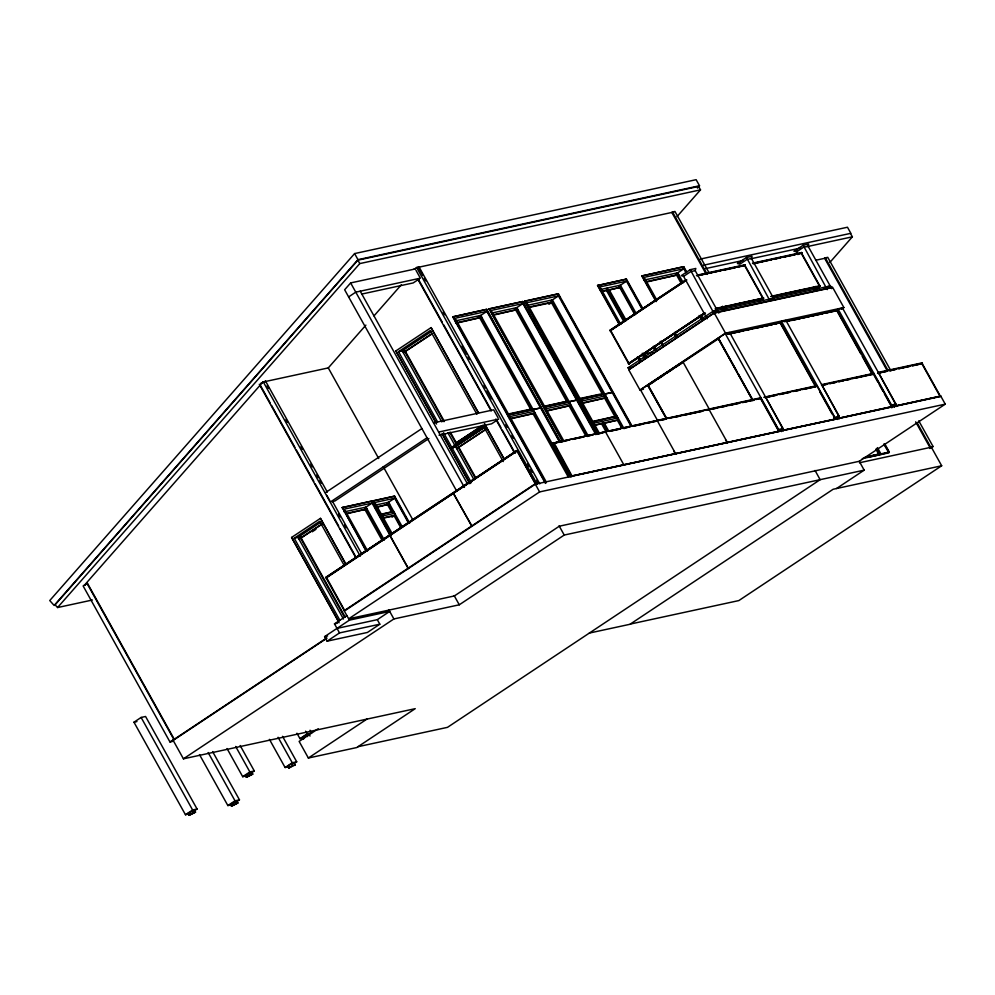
<?xml version="1.0" encoding="UTF-8"?>
<svg xmlns="http://www.w3.org/2000/svg" width="995" height="995" viewBox="0 0 995 995"><rect width="100%" height="100%" fill="white"/><g stroke="black" fill="none" stroke-linecap="round" stroke-linejoin="round"><path stroke-width="1.49" d="M718.813 313.077L695.194 270.64L695.828 268.451L690.256 269.657L681.314 275.603L683.59 276.361L707.209 318.798M751.424 258.476L752.058 256.287L746.486 257.494L737.544 263.439L739.807 264.197L746.971 259.446L751.424 258.476L773.6 298.313L769.135 299.271L746.486 257.494M831.708 288.649L808.089 246.213L808.724 244.024L803.152 245.23L794.209 251.175L796.473 251.934L797.953 254.596M354.606 253.576L49.75 600.557L54.165 605.47L357.989 259.67L699.522 185.767L696.127 179.685L354.606 253.576L357.989 259.67M676.948 216.674L700.505 189.858L698.602 186.438L357.877 260.168L55.086 604.798L57.573 607.547L92.398 600.01M57.573 607.547L359.78 263.588L700.505 189.858M262.904 382.068L84.264 585.396L87.448 583.281L174.274 739.285L169.958 741.959L83.132 585.955L87.448 583.281M415.226 268.961L350.638 282.928L344.643 289.769L456.518 490.771M327.318 492.09L265.59 381.172L264.881 381.632L328.288 367.914L365.874 325.129M374.008 315.875L401.433 284.657M697.47 188.092L699.522 185.767M829.892 262.394L852.367 236.822L850.464 233.402M451.966 447.675L454.628 444.927L483.595 425.673M348.623 296.908L355.775 292.157L420.363 278.177L415.96 270.279M413.97 269.098L418.982 266.847L539.763 483.856M418.982 266.847L418.273 267.319L422.813 275.453M260.578 383.411L265.59 381.172M419.169 278.973L413.211 282.928L362.143 293.985M436.581 424.019L395.873 350.912L431.096 327.604L478.583 412.913M437.589 421.93L398.497 351.695L430.3 330.551L476.903 414.293M545.434 483.408L452.737 316.87L486.804 309.321L560.658 442.016M431.544 331.435L402.278 350.874L441.805 421.88M403.323 352.74L432.278 333.462M443.832 421.606L404.89 351.658L431.619 334.171M486.804 309.321L452.737 316.87M562.66 441.755L489.179 308.811L522.86 301.522L596.714 434.218M477.911 317.318L486.841 311.385L559.75 442.389M457.551 322.94L480.796 317.48L533.146 411.52M522.86 301.522L488.794 309.059M598.082 433.808L524.738 301.112L558.419 293.823L632.136 426.27M515.236 308.661L522.897 303.575L595.818 434.591M493.619 315.129L516.853 309.669L569.202 403.721M708.925 272.493L674.946 211.462L672.533 211.985L671.836 212.445L705.803 273.476M524.365 301.361L558.419 293.823M550.807 300.975L558.456 295.888L630.992 426.196M548.917 304.308L552.424 301.983L604.761 396.022M619.325 324.681L597.535 285.528L626.452 279.11L642.981 308.811M602.298 291.485L607.174 290.142L624.362 321.024M620.445 287.269L608.53 290.13L620.445 287.269L635.395 314.134M597.535 285.528L626.452 279.11M618.828 286.249L626.489 281.162L642.161 309.333M656.053 301.609L641.775 275.963L683.764 266.697L686.774 272.108M325.377 492.712L421.892 428.559M641.775 275.963L683.764 266.697M330.502 501.928L427.029 437.775M675.568 274.234L683.801 268.762L686.04 272.779M428.907 438.521L334.967 500.958L331.994 501.604M646.688 282.008L677.757 274.856L682.209 282.854M683.59 276.361L690.741 271.61L695.194 270.64M339.084 622.746L291.597 537.424L320.465 518.345L346.086 564.389M339.929 620.345L294.221 538.208L319.656 521.305L344.394 565.732M366.06 551.056L342.317 507.462L372.043 501.032L390.886 534.887M320.9 522.176L298.002 537.387L343.437 619.027M610.694 330.626L609.885 330.377L686.164 279.694M609.885 330.377L685.468 280.416M610.097 330.75L686.562 280.018M610.495 330.663L686.761 279.968M299.035 539.265L321.646 524.203M344.618 617.248L300.614 538.183L322.231 524.079M312.243 531.778L315.962 529.315M481.941 425.76L455.81 443.123L481.294 426.457M341.944 507.711L372.043 501.032M391.222 534.825L372.839 500.858L394.629 496.144L409.642 523.121M455.648 446.767L484.913 427.328M364.419 508.171L372.08 503.084L408.286 568.257M497.575 419.84L491.617 423.808L438.994 435.188M456.693 448.633L485.647 429.355M346.907 513.756L366.036 509.191L383.187 540.011M475.498 478.508L458.272 447.551L486.244 429.231M372.453 501.119L394.629 496.144M744.073 265.404L745.031 264.769L744.608 265.565L762.866 298.388L734.77 304.47M387.005 503.283L394.667 498.209L408.099 522.338M377.267 507.189L388.622 504.303L393.759 513.519M509.44 419.144L534.166 413.373L569.364 476.593M379.891 514.875L392.726 511.679M392.08 517.176L394.779 515.373L401.482 527.4M544.526 406.594L567.772 401.147L543.991 406.283M705.443 313.126L628.566 363.946L703.353 313.748M703.739 313.661L628.566 363.536L610.296 330.713M796.473 251.934L803.637 247.183L808.089 246.213M643.18 353.996L628.367 363.573M645.767 352.28L652.235 347.976M654.809 346.26L703.938 313.612M628.566 363.946L704.846 313.251M546.989 411.022L570.235 405.562L587.448 436.506M717.37 310.477L712.918 311.435L713.962 313.214L629.076 369.618L628.056 367.777L712.93 311.36L830.514 285.926L831.546 287.766L832.181 287.344M800.739 253.14L801.696 252.506L800.95 253.514M643.479 389.232L639.972 389.99L628.678 369.705L714.199 312.865L832.579 287.257L843.872 307.542L841.31 309.234M344.481 610.992L325.813 577.423L516.629 450.611L517.425 450.847L516.629 450.611M325.813 577.423L517.213 450.486M326.012 577.796L517.027 450.934L535.298 483.757L344.282 610.619M582.548 403.323L605.793 397.876L617.087 418.161M763.513 297.965L762.755 298.96L763.513 297.965L715.853 308.413M890.948 370.849L827.765 257.332L825.352 257.854L824.656 258.327L887.08 370.488M569.389 440.039L552.921 443.185L760.951 397.739L759.993 398.373M189.921 813.773L185.468 814.743L133.964 722.208L141.116 717.445L145.569 716.487L197.072 809.022L193.503 811.398M553.12 443.559L569.712 439.827M639.972 389.99L725.492 333.151L843.872 307.542M780.677 430.076L783.065 428.497L729.683 332.604L725.231 333.574L640.506 389.878L657.794 420.935M666.451 418.883L647.658 385.115L681.538 362.864M736.673 370.936L718.676 338.611L647.869 385.488L666.065 417.776M666.264 417.738L648.267 385.401L654.859 381.11M657.421 379.406L663.827 375.152M666.389 373.448L672.782 369.195M675.344 367.491L681.749 363.237M727.295 334.196L729.683 332.604M728.614 333.822L780.702 322.405L775.316 323.997M594.699 425.362L602.261 423.447L606.726 431.457M605.868 427.477L603.617 423.435L604.251 423.012L618.106 420.014L622.572 428.037M594.301 421.445L616.054 416.308M603.617 423.435L618.106 420.014M820.166 285.702L819.42 286.709L820.166 285.702L770.951 296.348M814.246 290.329L817.231 288.525M604.885 432.352C607.709 430.213 597.833 435.113 596.017 434.268M779.073 322.989L781.461 321.397L785.913 320.44L839.282 416.333L834.693 419.405M784.01 321.708L837.367 310.142L836.21 310.415M337.006 628.392L377.304 619.674L379.829 624.201L339.531 632.919L334.482 623.853L346.882 615.606M945.25 404.144L539.613 491.916L348.673 618.815L454.354 595.955L559.302 526.206L859.257 461.294L945.25 404.144L940.735 396.035L896.458 405.761L878.498 372.715M379.829 624.201L367.429 632.447L327.131 641.166L324.606 636.626L349.407 620.146L389.704 611.428L377.304 619.674M326.683 637.994L171.09 741.399L173.08 740.976L172.371 741.437L169.958 741.959M326.82 638.268L173.155 740.379L183.428 758.824L415.226 708.664L356.707 747.556L308.363 758.016L299.134 741.412L318.213 728.738M553.867 442.551L572.025 475.958L779.632 431.308M657.409 420.151L656.663 421.146L657.62 420.512M327.131 641.166L339.531 632.919M835.738 310.726L838.113 309.147L842.578 308.176L895.948 404.069L891.57 407.515L892.316 406.507L839.792 418.012L821.833 384.978M623.479 464.963L624.325 464.914M708.229 409.579L709.174 408.945M183.428 758.824L393.896 618.952L459.28 604.798L564.227 535.049L864.182 470.15L859.257 461.294M708.428 409.952L709.385 409.318L683.067 362.093M675.132 454.342L676.09 453.708L675.244 453.77L673.789 451.133M760.205 398.746L761.15 398.112L552.921 443.185M765.404 396.781L764.446 397.415L817.38 385.948L815.378 386.259M765.615 397.142L783.562 430.188L835.327 418.982L817.057 386.159M726.698 442.775L727.656 442.141L726.91 443.136M815.266 386.844L817.169 385.575L763.924 397.254M185.468 814.743L192.62 809.992L197.072 809.022M227.034 748.538L242.705 776.697L249.869 771.946L254.322 770.976L240.143 745.491M296.945 733.24L299.955 738.651L307.107 733.9L311.572 732.929L310.067 730.231M188.043 813.475L194.51 810.291L195.53 812.131L189.062 815.315L188.043 813.475L190.518 812.94M245.28 775.428L251.747 772.244L252.78 774.085L246.312 777.282L245.28 775.428L247.767 774.894M310.03 736.039L308.997 734.198L306.51 734.733L302.53 737.382L303.55 739.235M192.508 811.609L194.51 810.291M250.74 773.351L254.322 770.976M189.062 815.315L195.53 812.131M246.312 777.282L252.78 774.085M778.786 431.357L779.421 430.935M783.562 430.188L835.85 419.144M871.931 374.58L873.834 373.312L821.634 384.617M199.498 754.608L227.867 805.564L235.019 800.813L239.472 799.843L212.607 751.573M269.434 739.36L285.105 767.518L292.269 762.767L296.721 761.809L282.543 736.325M230.43 804.296L236.909 801.112L237.929 802.953L231.462 806.149L230.43 804.296L232.917 803.761M291.672 763.613L287.679 766.262L288.712 768.103L295.179 764.919L294.147 763.065L291.672 763.613L292.692 765.453L295.179 764.919M235.902 802.231L239.472 799.843M294.333 763.389L296.721 761.809M231.462 806.149L237.929 802.953M288.712 768.103L292.692 765.453M308.363 758.016L366.881 719.124M922.253 362.839L921.507 363.834L922.253 362.839L878.299 372.354M891.383 406.656L893.373 405.338L894.405 407.179M940.101 396.458L940.735 396.035M866.72 457.14L879.791 453.882L866.16 456.842M887.913 452.476L889.294 452.004L884.766 443.882M864.555 457.526L889.294 452.004M836.521 488.533L864.182 470.15M918.771 420.848L933.061 446.519L929.952 447.514L915.661 421.83M929.815 448.484L933.061 446.519M931.419 447.327L941.68 465.772L738.837 600.582L630.308 624.064M529.265 409.903L508.47 414.405L509.154 414.728M545.223 406.93L576.913 400.065L544.402 407.017M580.781 399.231L612.485 392.378L579.961 399.331M888.274 452.364L881.197 454.404L877.428 447.626M416.296 267.742L673.814 212.022M700.206 259.098L847.479 227.233L850.862 233.315L703.564 265.192M486.841 311.385L455.138 318.238L546.093 481.667M522.897 303.575L491.194 310.44L564.115 441.444M558.456 295.888L526.753 302.741L599.288 433.061M626.489 281.162L599.935 286.908L620.83 324.457M683.801 268.762L644.175 277.331L656.862 300.129M455.101 320.975L480.759 315.415L570.632 476.879M492.674 312.84L516.815 307.617L587.821 435.188M528.233 305.142L552.387 299.918L624.064 428.708M599.761 289.669L620.407 285.204L636.215 313.599M643.976 280.105L677.719 272.804L683.254 282.729M431.096 327.604L478.346 412.962M705.467 268.613L743.327 260.416M750.902 258.775L800.875 247.966M806.933 246.66L852.367 236.822M455.536 322.94L481.791 317.268M493.085 314.818L517.848 309.457M528.644 307.119L553.407 301.759M601.527 291.361L607.174 290.142M646.141 281.697L678.752 274.645M529.178 307.43L551.466 302.617L602.373 394.082L603.331 393.448L579.55 398.585M737.544 263.439L740.33 262.829M794.209 251.175L796.995 250.578M697.706 275.006L745.031 264.769M752.469 263.165L801.696 252.506M696.425 275.702L745.243 265.143M754.173 263.202L801.895 252.879M697.594 275.59L744.919 265.354L763.19 298.177M753.849 263.414L801.584 253.091L819.855 285.913M700.231 275.167L720.94 270.677M723.576 270.254L735.404 267.692M737.208 267.157L744.285 265.777M753.215 263.837L771.436 259.757M774.098 259.322L780.379 257.817M783.363 257.17L794.98 254.807M796.796 254.272L801.261 253.302L818.81 284.806M395.873 350.912L436.059 422.614M815.614 260.28L826.634 257.892M398.497 351.695L404.53 350.389M715.542 308.624L718.502 307.99M721.462 307.343L727.37 306.062M780.752 294.52L806.112 289.035M809.097 288.388L815.067 287.095M715.218 308.836L763.712 298.326M771.15 296.721L820.377 286.075M715.43 309.209L762.755 298.96M773.19 296.709L819.42 286.709M825.8 287.008L830.265 286.05M713.564 313.288L831.546 287.766M727.78 333.872L780.702 322.405M785.167 321.435L837.367 310.142M729.783 333.711L749.011 329.544M751.971 328.91L763.799 326.348M766.759 325.713L772.68 324.432M775.64 323.785L780.068 322.828L814.631 384.916M788.998 320.9L823.313 313.475M826.298 312.828L836.733 310.564M729.459 333.922L742.78 331.036M745.728 330.402L750.168 329.444M754.608 328.474L763.488 326.559M766.436 325.925L772.356 324.644M791.672 320.465L800.614 318.524M803.599 317.878L809.569 316.584M812.554 315.937L822.989 313.686M825.974 313.039L834.929 311.099M644.039 353.934L652.496 352.093M628.056 367.777L631.066 367.118M433.509 422.838L493.632 409.828L498.035 417.726M507.935 414.082L531.703 408.945L530.758 409.579L479.839 318.114M581.577 398.585L597.92 395.04M508.346 414.828L540.857 407.875L508.793 414.84M508.47 416.868L534.141 411.308M544.526 409.057L570.197 403.51M580.097 401.371L605.756 395.811M438.633 432.054L498.769 419.044M510.398 418.509L535.161 413.149M546.454 410.711L571.217 405.351M582.013 403.012L606.788 397.652M592.286 421.457L617.049 416.097M593.306 423.298L618.069 417.937M593.94 425.238L602.261 423.447M821.522 385.189L874.045 373.685L852.528 378.622M878.187 372.926L922.464 363.212M572.672 439.181L583.02 436.942M585.98 436.308L591.901 435.026M594.861 434.38L605.209 432.141M609.649 431.183L619.997 428.944M622.957 428.298L628.877 427.017M656.974 420.935L631.837 426.382L620.47 406.246M659.934 420.3L665.854 419.019M668.814 418.373L702.831 411.022M705.791 410.375L708.751 409.741M710.231 409.418L739.807 403.012M742.768 402.378L753.115 400.139M756.076 399.492L760.516 398.535L778.053 430.051M764.981 397.565L776.809 395.015M779.769 394.368L790.117 392.129M793.077 391.483L798.997 390.214M801.958 389.567L816.746 386.371M822.691 385.077L827.168 384.107M830.153 383.461L836.123 382.179M839.096 381.533L849.543 379.269M877.864 373.137L886.955 371.172M889.99 370.513L896.06 369.207M899.082 368.548L909.704 366.26M912.726 365.6L921.83 363.635L939.367 395.139M572.349 439.392L584.189 436.83M588.617 435.872L593.057 434.914M609.326 431.395L619.686 429.156M625.594 427.875L630.034 426.917M634.474 425.947L643.342 424.032M646.302 423.385L656.663 421.146M659.623 420.512L665.531 419.231M675.891 416.992L680.331 416.034M683.279 415.388L702.507 411.233M712.868 408.982L717.308 408.025M721.736 407.067L726.176 406.109M729.136 405.462L739.496 403.224M742.444 402.589L754.285 400.027M766.138 397.465L776.486 395.226M779.446 394.58L789.806 392.341M795.714 391.06L800.154 390.102M804.594 389.144L813.462 387.217M823.872 384.965L826.845 384.319M829.83 383.672L835.8 382.391M838.785 381.744L843.262 380.774M846.235 380.127L850.713 379.157M855.19 378.187L873.088 374.319L872.043 374.008L862.279 356.459M877.553 373.349L886.644 371.384M889.679 370.725L895.736 369.419M898.771 368.759L909.38 366.458M912.415 365.812L921.507 363.834M372.08 503.084L344.345 509.092L367.578 550.832M394.667 498.209L374.854 502.487L392.018 533.332M344.108 511.865L365.998 507.127L384.344 540.074M375.849 505L388.585 502.239L402.241 526.765M320.465 518.345L345.85 564.451M346.347 513.445L367.031 508.967M376.732 506.865L389.617 504.079M380.836 514.241L393.721 511.455M783.065 428.497L778.6 429.467L725.231 333.574M839.282 416.333L834.83 417.291L781.461 321.397M895.948 404.069L891.495 405.027L838.113 309.147M778.003 430.3L780.49 429.765L781.51 431.606M834.233 418.136L836.72 417.601L837.74 419.442M893.373 405.338L890.898 405.873L891.918 407.714M381.869 516.094L394.741 513.308M572.025 475.958L779.11 431.146L760.839 398.323M839.792 418.012L891.993 406.719L873.722 373.896M896.458 405.761L940.412 396.246L922.141 363.424M940.934 396.396L535.31 484.179L344.357 611.067L349.407 620.146M291.597 537.424L338.574 621.34M382.901 517.947L394.779 515.373M382.267 518.37L394.144 515.796L400.91 527.947M294.221 538.208L301.373 536.666M472.09 525.945L472.289 526.318M868.088 457.252L880.202 454.628L876.806 448.509M862.304 458.608L888.945 452.812L883.796 444.131M326.609 577.66L517.226 450.897L535.497 483.719M859.469 462.762L931.929 447.078M408.485 568.22L408.684 568.593M941.68 465.772L833.151 489.254L629.997 624.275L589.338 633.069M334.482 623.853L337.467 623.206M324.606 636.626L327.591 635.979M133.964 722.208L136.937 721.562M299.955 738.651L304.408 737.693M357.976 746.71L447.489 727.345L820.154 479.677L815.029 470.448M242.705 776.697L245.678 776.05M285.105 767.518L289.57 766.56M227.867 805.564L230.84 804.93M825.352 257.854L887.776 370.016M917.116 422.713L930.648 447.041M896.769 405.55L896.022 406.545L894.679 403.336M827.255 289.62L803.152 245.23M874.132 375.413L877.789 381.981M879.257 384.605L882.913 391.172M884.368 393.796L891.682 406.93M837.056 310.353L872.366 373.797M837.479 311.92L860.774 353.76M815.689 286.46L817.169 289.11M884.381 444.131L888.908 452.252M875.849 449.143L878.846 454.516M838.014 415.599L839.357 418.808M819.669 391.62L832.094 413.945M833.549 416.569L835.016 419.193M780.391 322.616L815.701 386.048M759.023 298.724L760.503 301.373M672.533 211.985L707.258 274.371M722.681 306.385L724.87 310.328M722.482 306.435L724.671 310.365M783.886 429.977L783.127 430.972L781.784 427.763M714.199 312.865L725.492 333.151M714.36 314.047L690.256 269.657M683.378 266.958L685.642 271.001M738.166 373.635L752.419 399.231M718.477 338.648L752.966 400.624M718.079 338.325L752.655 400.45M701.251 315.067L703.502 319.109M700.766 316.186L702.259 318.86M676.811 275.491L681.264 283.488M699.075 315.49L701.301 319.494M674.784 332.318L677.023 336.347M642.161 275.702L656.439 301.361M674.473 333.76L675.978 336.459M674.088 334.009L675.593 336.72M709.062 409.53L727.333 442.352M725.554 439.939L727.022 442.564M661.016 341.21L663.267 345.265M626.066 279.359L638.84 302.306M640.345 305.017L641.85 307.716M660.071 341.521L662.309 345.539M654.275 346.061L656.538 350.116M653.329 346.36L655.568 350.389M619.81 287.692L634.922 314.843M653.056 347.417L654.561 350.128M609.164 289.707L626.352 320.601M644.287 352.827L646.539 356.857M612.311 296.92L613.815 299.632M618.343 307.778L619.86 310.49M621.365 313.214L622.882 315.925M607.137 288.077L625.196 320.527M644.014 354.332L645.519 357.043M642.297 353.262L644.536 357.28M606.54 290.565L623.915 321.783M642.036 354.357L644.101 358.051M638.753 356.645L640.245 359.332M597.92 285.279L619.711 324.432M638.491 358.188L639.996 360.887M637.36 357.093L639.623 361.135M610.482 330.253L629.163 363.809M657.297 420.723L675.568 453.558M558.046 294.085L560.297 298.139M561.802 300.838L588.132 348.138M589.637 350.837L618.977 403.547M617.472 420.437L621.974 428.534M604.836 398.51L615.097 416.942M604.251 423.012L608.716 431.034M602.224 421.37L607.472 430.798M601.627 423.87L606.129 431.967M605.532 431.929L623.803 464.752M524.738 301.112L598.455 433.559M523.233 303.127L594.077 430.412M515.908 310.303L566.814 401.769M569.277 406.196L585.744 435.798M489.179 308.811L563.033 441.506M487.177 310.925L510.534 352.902M512.039 355.613L535.409 397.59M536.914 400.301L559.526 440.922M572.349 475.747L571.603 476.754L553.444 443.347M533.221 414.007L568.406 477.227M453.123 316.609L545.82 483.16M424.318 278.165L425.823 280.876M443.185 312.069L444.703 314.781M462.066 345.974L466.593 354.12M468.098 356.832L469.615 359.543M483.956 385.314L485.46 388.025M486.978 390.736L491.505 398.871M505.846 424.641L507.351 427.353M511.89 435.487L513.395 438.198M527.736 463.969L529.24 466.68M530.758 469.404L532.263 472.115M536.79 480.249L538.307 482.961M416.557 267.369L537.337 484.378M535.895 484.043L535.099 483.806L539.613 491.916M559.09 525.833L564.227 535.049M418.149 278.886L442.215 322.131M443.708 324.83L491.095 409.952M497.114 420.761L500.871 427.527M502.375 430.226L515.161 453.198M417.962 279.446L491.194 410.997M495.721 419.144L514.589 453.048M484.615 423.746L504.204 458.944M484.366 423.795L503.967 458.993M482.923 425.101L503.221 461.568M357.877 260.168L359.78 263.588M405.487 351.533L444.417 421.482M450.412 432.24L456.394 442.999M458.869 447.427L476.083 478.359M449.815 432.365L457.24 445.71M447.837 432.726L474.043 479.814M443.596 432.726L471.419 482.699M442.091 433.447L469.976 483.545M442.601 434.852L469.739 483.607M360.227 291.187L467.389 483.707M350.638 282.928L464.429 487.376M453.819 493.122L453.023 492.886L471.891 525.994M453.421 493.209L471.692 526.032M328.288 367.914L378.722 458.546M383.237 466.655L412.602 519.415M454.143 595.582L459.28 604.798M394.244 496.393L404.007 513.93M405.5 516.629L408.51 522.027M387.664 504.938L391.781 512.313M372.839 500.858L391.595 534.576M371.657 501.281L373.162 503.992M374.68 506.704L390.5 535.136M389.816 535.484L408.087 568.307M365.078 509.826L382.242 540.646M342.317 507.462L366.446 550.795M332.591 501.555L361.944 554.302M267.145 385.699L268.65 388.398M285.963 419.504L287.468 422.216M301.025 446.556L302.53 449.267M310.813 464.143L312.318 466.854M316.833 474.963L318.338 477.675M319.843 480.374L321.348 483.085M338.661 514.191L340.166 516.903M344.68 525.012L346.198 527.723M326.833 495.336L329.768 500.609M263.165 381.694L360.289 556.18M388.759 609.724L393.896 618.952M260.242 385.102L270.043 402.726M271.548 405.425L294.93 447.439M296.448 450.15L313.798 481.331M315.303 484.043L338.686 526.056M340.19 528.768L356.036 557.225M259.285 384.269L355.65 557.411M326.397 577.299L344.68 610.532M301.211 538.046L345.215 617.111M305.602 731.188L307.107 733.9M306.51 734.733L307.542 736.586M278.078 737.283L292.269 762.767M235.678 746.461L249.869 771.946M249.272 772.779L250.292 774.632M208.142 752.531L235.019 800.813M234.422 801.647L235.442 803.5M87.013 583.369L173.839 739.385M141.116 717.445L192.62 809.992M192.023 810.825L193.055 812.666M452.277 448.223L484.08 427.091L452.277 448.223M390.003 535.024L389.617 535.521L390.003 535.024"/></g></svg>
